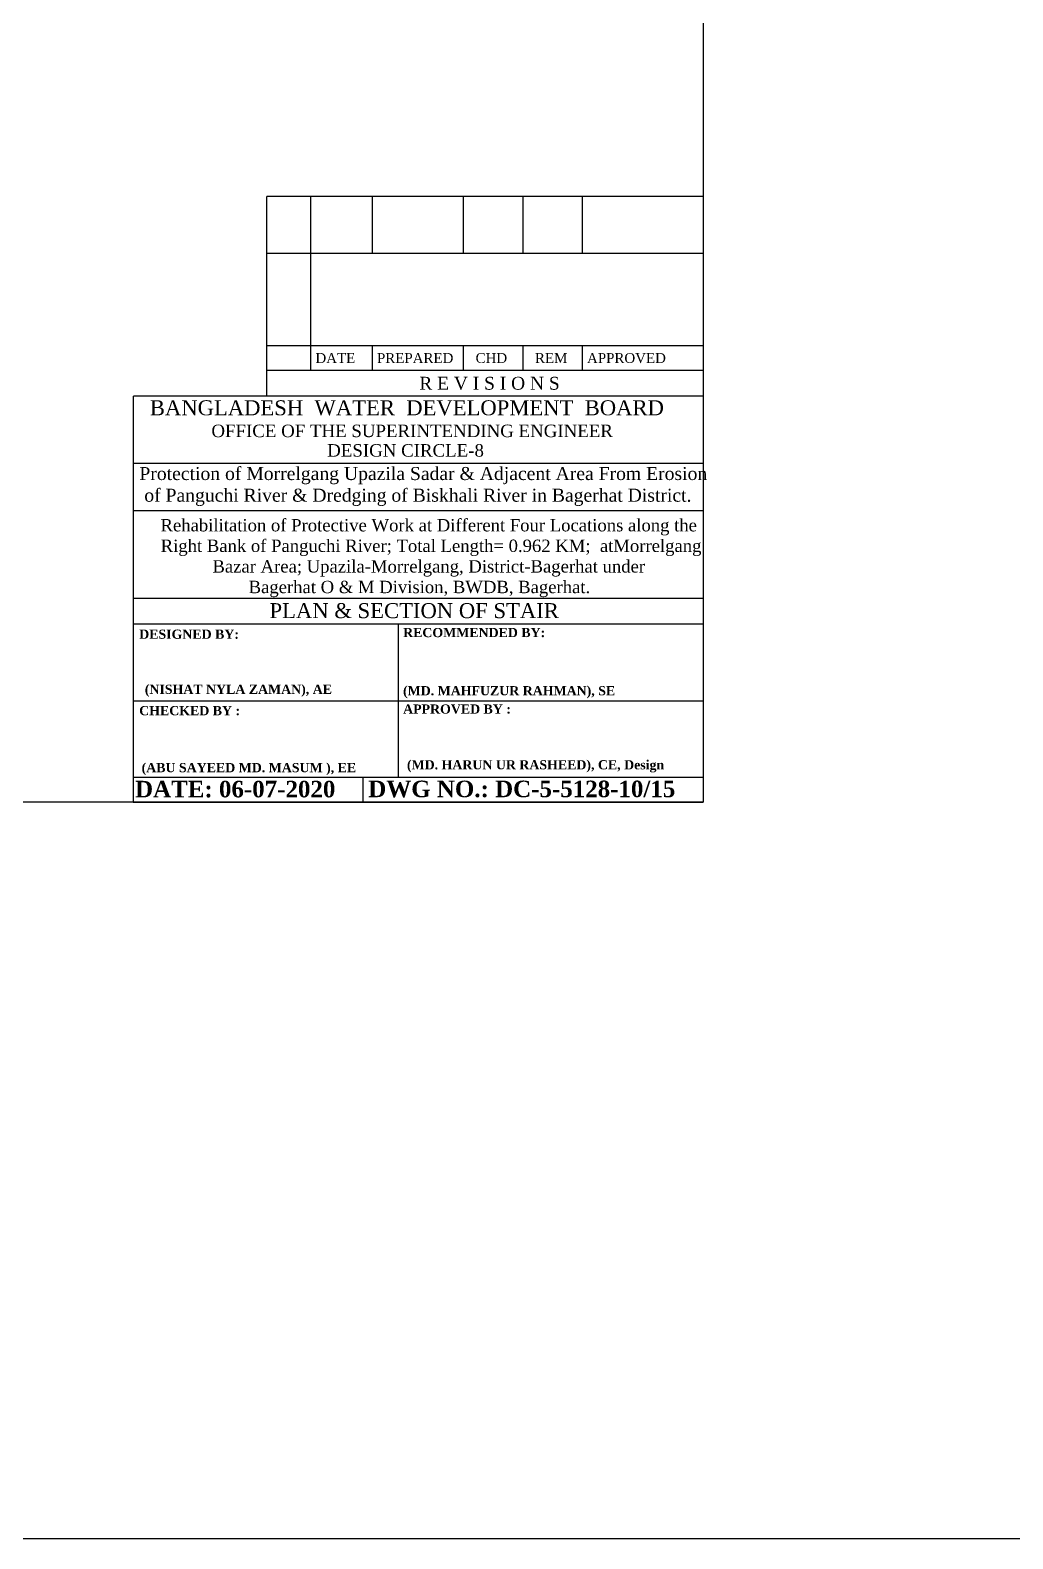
# Model space of a CAD drawing. Header units: metres. Extents: x -2434 to 11656, y -15288 to 8109.
# Drawn here: x 3509.3 to 3588.8, y -11792.2 to -11670.1 of the extents above; entities that cross this region are included whole.
import ezdxf
from ezdxf.enums import TextEntityAlignment as Align

# ---------------------------------------------------------------- set-up
doc = ezdxf.new("R2010")
doc.units = ezdxf.units.M
doc.layers.add('Layer1', color=7, linetype='Continuous', lineweight=13)
doc.layers.add('LINE', color=7, linetype='Continuous')
doc.styles.add('Kazi_T_H', font='timesbd.ttf')
doc.styles.get("Standard").update_dxf_attribs({"font": 'times.ttf'})

msp = doc.modelspace()

# ---------------------------------------------------------------- linework, layer by layer
at = {"color": 0, "linetype": 'Continuous', "lineweight": -3, "ltscale": 0.5}
msp.add_line((3517.597458, -11732.597799), (3563.729879, -11732.597799), dxfattribs=at)
msp.add_lwpolyline([(1816.766285, -11539.184507), (4613.12762, -11539.184507), (4613.12762, -11792.229715), (1816.766285, -11792.229715)], close=True, dxfattribs=at)
at = {"layer": 'Layer1', "color": 7, "lineweight": 30}
msp.add_lwpolyline([(3527.697466, -11732.597799), (3394.406469, -11732.597799), (3394.406469, -11614.69264), (3563.729879, -11614.69264), (3563.729879, -11707.485892), (3563.729879, -11728.753729), (3563.729879, -11732.597799)], close=True, dxfattribs=at)
at = {"layer": 'LINE', "color": 0, "linetype": 'ByBlock', "lineweight": -3, "ltscale": 0.5}
for p, q in [((3563.768207, -11683.574542), (3528.409124, -11683.574542)), ((3528.409124, -11699.730578), (3528.409124, -11683.574542)), ((3531.948991, -11683.574542), (3531.948991, -11697.647669)), ((3536.930705, -11683.574542), (3536.930705, -11688.176368)), ((3544.312621, -11683.574542), (3544.312621, -11688.176368)), ((3549.121658, -11683.574542), (3549.121658, -11688.176368)), ((3553.930696, -11683.574542), (3553.930696, -11688.176368)), ((3563.768207, -11688.176368), (3528.409124, -11688.176368)), ((3563.768207, -11695.646781), (3528.409124, -11695.646781)), ((3536.930705, -11695.646781), (3536.930705, -11697.647669)), ((3544.312621, -11695.646781), (3544.312621, -11697.647669)), ((3549.121658, -11695.646781), (3549.121658, -11697.647669)), ((3553.930696, -11695.646781), (3553.930696, -11697.647669)), ((3563.768207, -11697.647669), (3528.409124, -11697.647669)), ((3517.597458, -11699.730578), (3517.597458, -11732.597799)), ((3563.768207, -11699.730578), (3517.635786, -11699.730578)), ((3563.768207, -11705.185262), (3517.635786, -11705.185262)), ((3563.729879, -11709.019376), (3517.597458, -11709.019376)), ((3563.729879, -11716.111178), (3517.597458, -11716.111178)), ((3563.729879, -11718.199353), (3517.597458, -11718.199353)), ((3539.072763, -11730.580561), (3539.072763, -11718.199353)), ((3517.597458, -11724.389957), (3563.729879, -11724.389957)), ((3517.597458, -11730.580561), (3563.729879, -11730.580561)), ((3536.210535, -11732.597799), (3536.210535, -11730.580561))]:
    msp.add_line(p, q, dxfattribs=at)

# ---------------------------------------------------------------- texts
for s, p in [('DATE', (3532.349168, -11697.047402)), ('PREPARED', (3537.330882, -11697.047402)), ('CHD', (3545.313064, -11697.047402)), ('REM', (3550.122102, -11697.047402)), ('APPROVED', (3554.330873, -11697.047402))]:
    msp.add_text(s, height=0.8003551, dxfattribs=at).set_placement(p)
for s, height, p in [('R E V I S I O N S', 1.04145452, (3546.43654, -11699.20985)), ('BANGLADESH  WATER  DEVELOPMENT  BOARD', 1.21237071, (3539.74988, -11701.280453)), ('OFFICE OF THE SUPERINTENDING ENGINEER', 1.01119536, (3540.176104, -11703.048748)), ('DESIGN CIRCLE-8', 1.01119536, (3539.643775, -11704.630303)), ('PLAN & SECTION OF STAIR ', 1.21343443, (3540.571911, -11717.702337))]:
    msp.add_text(s, height=height, dxfattribs=at).set_placement(p, align=Align.CENTER)
at = {"layer": 'LINE', "color": 0, "linetype": 'ByBlock', "lineweight": -3, "ltscale": 0.5, "style": 'Kazi_T_H'}
for s, height, p in [('DESIGNED BY:', 0.74287248, (3518.084408, -11719.372101)), ('RECOMMENDED BY:', 0.74287248, (3539.444199, -11719.239375)), ('(NISHAT NYLA ZAMAN), AE', 0.74287248, (3518.538361, -11723.829904)), ('(MD. MAHFUZUR RAHMAN), SE ', 0.74287248, (3539.43754, -11723.947759)), ('CHECKED BY :', 0.74287248, (3518.084408, -11725.562705)), ('APPROVED BY :', 0.74287248, (3539.444199, -11725.429979)), ('(ABU SAYEED MD. MASUM ), EE', 0.74287248, (3518.280539, -11730.175557)), ('DATE: 06-07-2020', 1.33717047, (3517.750905, -11732.208177)), ('DWG NO.: DC-5-5128-10/15', 1.33717047, (3536.62421, -11732.194682))]:
    msp.add_text(s, height=height, dxfattribs=at).set_placement(p)
at = {"layer": 'LINE', "color": 0, "linetype": 'ByBlock', "lineweight": -3, "ltscale": 0.5}
for s, insert, char_height, width, attachment_point in [('{\\fTimes New Roman|b1|i0|c0|p18; }Protection of Morrelgang Upazila Sadar & Adjacent Area From Erosion   \\P  of Panguchi River & Dredging of Biskhali River in Bagerhat District.', (3517.70254, -11705.469417), 1.052602897, 45.99891336, 1), ('                Rehabilitation of Protective Work at Different Four Locations along the \\P                 Right Bank of Panguchi River; Total Length= 0.962 KM;  atMorrelgang\\P                Bazar Area; Upazila-Morrelgang, District-Bagerhat under \\P            Bagerhat O & M Division, BWDB, Bagerhat.', (3538.498151, -11709.678538), 1, 49.01514686, 2)]:
    msp.add_mtext(s, dxfattribs=dict(at, insert=insert, char_height=char_height, width=width, attachment_point=attachment_point))
at = {"layer": 'LINE', "color": 0, "linetype": 'ByBlock', "lineweight": -3, "ltscale": 0.5, "insert": (3550.164675, -11729.201133), "char_height": 0.74287248, "width": 22.17892864, "attachment_point": 2, "style": 'Kazi_T_H'}
msp.add_mtext('(MD. HARUN UR RASHEED), CE, Design', dxfattribs=at)

doc.saveas('drawing.dxf')
